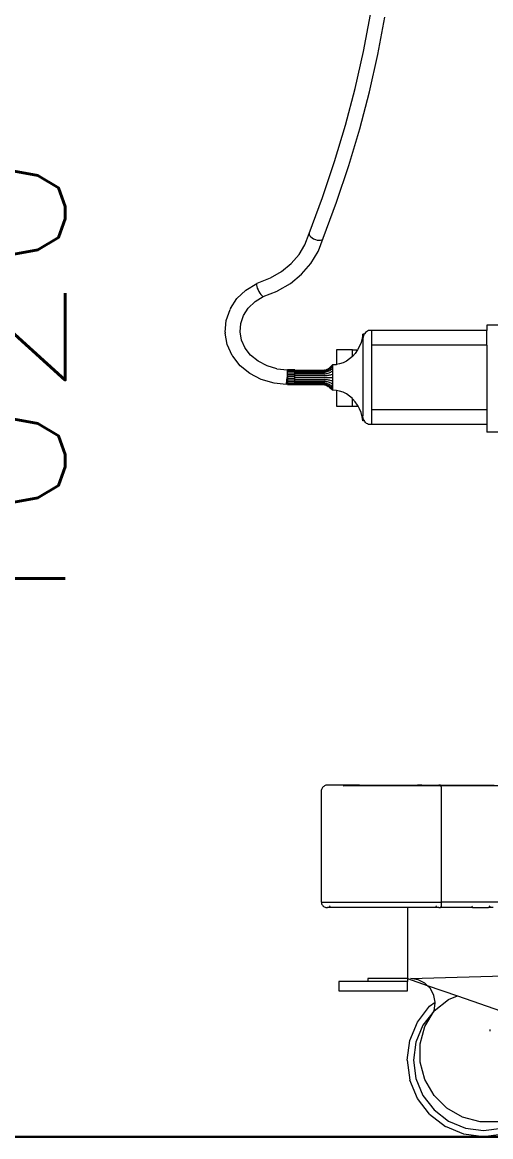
# Model space of a CAD drawing. Header units: millimetres. Extents: x 3552052 to 4144896, y -707811 to -630695.
# Drawn here: x 3703666 to 3703990, y -696929 to -696158 of the extents above; entities that cross this region are included whole.
import ezdxf

# ---------------------------------------------------------------- set-up
doc = ezdxf.new("R2010")
doc.units = ezdxf.units.MM
doc.header["$LTSCALE"] = 6
doc.header["$MEASUREMENT"] = 0
doc.layers.get('0').update_dxf_attribs({"linetype": 'CONTINUOUS', "lineweight": 0})
doc.layers.get('Defpoints').update_dxf_attribs({"linetype": 'CONTINUOUS', "lineweight": 0})
for name, color, linetype, lineweight in [('ELE-4M UPS P.SB', 3, 'CONTINUOUS', 0), ('EQP', 6, 'CONTINUOUS', 0), ('MEP_HVAC_RA_DUCT', 1, 'CONTINUOUS', 0)]:
    doc.layers.add(name, color=color, linetype=linetype, lineweight=lineweight)
doc.styles.add('ROMANS', font='romans.shx')
doc.dimstyles.new('AEPL1', dxfattribs={"dimtxt": 100, "dimasz": 75, "dimexe": 25, "dimexo": 50, "dimtad": 0, "dimdec": 0, "dimtxsty": 'ROMANS', "dimcen": 2.5, "dimclrd": 7, "dimclre": 7, "dimclrt": 7, "dimadec": 0, "dimazin": 0, "dimtfac": 1, "dimtdec": 0, "dimtmove": 0, "dimatfit": 3, "dimfxl": 1, "dimlwd": 0, "dimlwe": 0, "dimarcsym": 0})

# ---------------------------------------------------------------- blocks, each defined once
blk = doc.blocks.new('*D205')
at = {"layer": 'Defpoints', "color": 0, "transparency": 16777216}
for p in [(3703645.22, -695908.6), (3703707.27, -695908.6), (3703600.64, -696928.6)]:
    blk.add_point(p, dxfattribs=at)
at = {"layer": 'ELE-4M UPS P.SB', "color": 7, "lineweight": 0, "transparency": 16777216}
for p, q in [((3703657.27, -695908.6), (3703620.22, -695908.6)), ((3703645.22, -695983.6), (3703645.22, -696248.92)), ((3703645.22, -696853.6), (3703645.22, -696588.27)), ((3703650.64, -696928.6), (3703670.22, -696928.6))]:
    blk.add_line(p, q, dxfattribs=at)
at = {"layer": 'ELE-4M UPS P.SB', "color": 7, "transparency": 16777216}
for points in [[(3703632.72, -695983.6), (3703657.72, -695983.6), (3703645.22, -695908.6)], [(3703632.72, -696853.6), (3703657.72, -696853.6), (3703645.22, -696928.6)]]:
    blk.add_solid(points, dxfattribs=at)
at = {"layer": 'ELE-4M UPS P.SB', "color": 7, "lineweight": -3, "transparency": 16777216, "insert": (3703645.22, -696418.6), "char_height": 100, "attachment_point": 5, "rotation": 90, "style": 'ROMANS'}
blk.add_mtext('1020', dxfattribs=at)
blk = doc.blocks.new('Philips+Ultrasound+ls')
at = {"layer": 'EQP'}
for p, q in [((-37.314, 2.398), (-36.85, 4.823)), ((-36.368, 2.201), (-35.899, 4.65)), ((-37.861, -0.015), (-37.314, 2.398)), ((-36.919, -0.235), (-36.368, 2.201)), ((-38.489, -2.413), (-37.861, -0.015)), ((-37.554, -2.656), (-36.919, -0.235)), ((-39.198, -4.795), (-38.489, -2.413)), ((-38.27, -5.061), (-37.554, -2.656)), ((-39.988, -7.158), (-39.198, -4.795)), ((-39.067, -7.447), (-38.27, -5.061)), ((-40.861, -9.509), (-39.988, -7.158)), ((-39.945, -9.811), (-39.067, -7.447)), ((-41.135, -10.24), (-40.861, -9.509)), ((-40.861, -9.509), (-40.858, -9.576)), ((-40.858, -9.576), (-40.824, -9.649)), ((-40.824, -9.649), (-40.761, -9.723)), ((-40.761, -9.723), (-40.674, -9.792)), ((-40.674, -9.792), (-40.568, -9.852)), ((-40.568, -9.852), (-40.451, -9.9)), ((-40.451, -9.9), (-40.331, -9.93)), ((-40.331, -9.93), (-40.216, -9.943)), ((-40.252, -10.632), (-39.945, -9.811)), ((-40.216, -9.943), (-40.113, -9.936)), ((-40.113, -9.936), (-40.031, -9.91)), ((-40.031, -9.91), (-39.973, -9.868)), ((-39.973, -9.868), (-39.945, -9.811)), ((-42.035, -11.468), (-41.515, -10.872)), ((-41.515, -10.872), (-41.135, -10.24)), ((-41.144, -10.265), (-41.135, -10.24)), ((-40.746, -11.462), (-40.28, -10.687)), ((-40.28, -10.687), (-40.252, -10.632)), ((-42.664, -11.984), (-42.035, -11.468)), ((-41.356, -12.161), (-40.746, -11.462)), ((-43.383, -12.404), (-42.664, -11.984)), ((-42.092, -12.765), (-41.356, -12.161)), ((-45.001, -13.201), (-44.295, -12.765)), ((-44.295, -12.765), (-44.31, -12.808)), ((-44.31, -12.808), (-44.309, -12.877)), ((-44.309, -12.877), (-44.291, -12.967)), ((-44.265, -12.752), (-44.295, -12.765)), ((-44.291, -12.967), (-44.257, -13.072)), ((-44.265, -12.752), (-43.383, -12.404)), ((-44.257, -13.072), (-44.211, -13.186)), ((-42.935, -13.257), (-42.092, -12.765)), ((-46.015, -14.42), (-45.587, -13.763)), ((-45.587, -13.763), (-45.001, -13.201)), ((-44.392, -13.957), (-43.867, -13.628)), ((-44.211, -13.186), (-44.154, -13.299)), ((-44.154, -13.299), (-44.092, -13.405)), ((-44.092, -13.405), (-44.028, -13.497)), ((-44.028, -13.497), (-43.966, -13.567)), ((-43.966, -13.567), (-43.911, -13.612)), ((-43.911, -13.612), (-43.867, -13.628)), ((-43.867, -13.628), (-42.965, -13.27)), ((-42.965, -13.27), (-42.935, -13.257)), ((-46.295, -15.201), (-46.042, -14.475)), ((-46.015, -14.42), (-46.042, -14.475)), ((-45.16, -14.875), (-44.846, -14.393)), ((-44.846, -14.393), (-44.392, -13.957)), ((-46.357, -15.957), (-46.295, -15.201)), ((-45.343, -15.401), (-45.16, -14.875)), ((-45.178, -14.903), (-45.16, -14.875)), ((-46.357, -15.957), (-46.353, -16.023)), ((-46.221, -16.771), (-46.353, -16.023)), ((-45.39, -15.977), (-45.387, -15.944)), ((-45.387, -15.944), (-45.343, -15.401)), ((-45.293, -16.482), (-45.387, -15.944)), ((-37.171, -15.98), (-37.224, -16.043)), ((-37.111, -15.928), (-37.171, -15.98)), ((-37.044, -15.887), (-37.111, -15.928)), ((-36.973, -15.859), (-37.044, -15.887)), ((-36.9, -15.844), (-36.973, -15.859)), ((-36.825, -15.843), (-36.9, -15.844)), ((-36.751, -15.855), (-36.825, -15.843)), ((-29.229, -15.855), (-36.751, -15.855)), ((-36.751, -16.803), (-36.751, -15.855)), ((-27.699, -15.507), (-29.229, -15.507)), ((-29.229, -15.507), (-29.229, -15.855)), ((-29.229, -16.803), (-29.229, -15.855)), ((-45.058, -17.001), (-45.293, -16.482)), ((-37.467, -16.627), (-37.569, -16.884)), ((-37.391, -16.358), (-37.467, -16.627)), ((-37.344, -16.08), (-37.391, -16.358)), ((-37.344, -16.177), (-37.344, -16.08)), ((-37.248, -16.08), (-37.344, -16.08)), ((-37.342, -16.364), (-37.344, -16.177)), ((-37.342, -16.364), (-37.344, -16.453)), ((-37.344, -16.453), (-37.344, -21.397)), ((-37.328, -16.277), (-37.342, -16.364)), ((-37.304, -16.193), (-37.328, -16.277)), ((-37.328, -16.453), (-37.304, -16.453)), ((-37.269, -16.114), (-37.304, -16.193)), ((-37.244, -16.08), (-37.269, -16.114)), ((-37.224, -16.043), (-37.248, -16.08)), ((-37.224, -16.043), (-37.244, -16.08)), ((-37.232, -16.08), (-37.244, -16.08)), ((-45.902, -17.477), (-46.221, -16.771)), ((-45.902, -17.477), (-45.87, -17.527)), ((-44.701, -17.459), (-45.058, -17.001)), ((-45.049, -17.022), (-45.058, -17.001)), ((-44.207, -17.864), (-44.701, -17.459)), ((-39.067, -17.115), (-39.067, -18.078)), ((-38.036, -17.115), (-39.067, -17.115)), ((-38.036, -17.554), (-38.036, -17.115)), ((-38.036, -17.115), (-37.692, -17.115)), ((-37.848, -17.343), (-38.02, -17.54)), ((-37.697, -17.124), (-37.848, -17.343)), ((-37.692, -17.115), (-37.697, -17.124)), ((-37.569, -16.884), (-37.692, -17.115)), ((-29.229, -16.803), (-36.751, -16.803)), ((-36.751, -21.046), (-36.751, -16.803)), ((-29.229, -16.803), (-29.229, -21.046)), ((-45.383, -18.151), (-45.87, -17.527)), ((-44.749, -18.671), (-45.383, -18.151)), ((-43.621, -18.168), (-44.207, -17.864)), ((-42.972, -18.356), (-43.621, -18.168)), ((-39.501, -18.26), (-39.444, -18.209)), ((-39.444, -18.209), (-39.391, -18.154)), ((-39.391, -18.181), (-39.444, -18.234)), ((-39.391, -18.154), (-39.34, -18.095)), ((-39.391, -18.181), (-39.34, -18.123)), ((-39.391, -18.258), (-39.34, -18.206)), ((-39.102, -18.085), (-39.34, -18.095)), ((-39.34, -18.095), (-39.34, -18.123)), ((-39.34, -18.123), (-39.34, -18.206)), ((-39.34, -18.206), (-39.34, -18.338)), ((-39.067, -18.078), (-39.102, -18.085)), ((-38.866, -18.04), (-39.067, -18.078)), ((-38.637, -17.962), (-38.866, -18.04)), ((-38.418, -17.851), (-38.637, -17.962)), ((-38.211, -17.71), (-38.418, -17.851)), ((-38.036, -17.554), (-38.211, -17.71)), ((-38.02, -17.54), (-38.036, -17.554)), ((-43.997, -19.061), (-44.749, -18.671)), ((-42.972, -18.356), (-42.29, -18.421)), ((-42.301, -18.965), (-42.29, -18.847)), ((-42.281, -18.421), (-42.29, -18.448)), ((-42.29, -18.448), (-42.29, -18.421)), ((-42.29, -18.421), (-42.281, -18.421)), ((-42.274, -18.422), (-42.29, -18.422)), ((-42.29, -18.455), (-42.29, -18.448)), ((-42.29, -18.519), (-42.29, -18.455)), ((-42.29, -18.455), (-42.27, -18.455)), ((-42.29, -18.608), (-42.29, -18.519)), ((-42.29, -18.519), (-41.79, -18.519)), ((-42.29, -18.718), (-42.29, -18.608)), ((-42.29, -18.608), (-41.79, -18.608)), ((-42.289, -18.839), (-42.29, -18.718)), ((-42.29, -18.718), (-42.28, -18.718)), ((-42.29, -18.847), (-42.289, -18.839)), ((-42.29, -18.847), (-42.29, -18.965)), ((-42.289, -18.839), (-42.28, -18.718)), ((-42.289, -18.839), (-41.79, -18.839)), ((-42.274, -18.422), (-42.281, -18.421)), ((-42.28, -18.718), (-42.273, -18.608)), ((-42.28, -18.718), (-41.79, -18.718)), ((-42.27, -18.455), (-42.274, -18.422)), ((-41.79, -18.422), (-42.274, -18.422)), ((-42.273, -18.608), (-42.27, -18.519)), ((-42.27, -18.455), (-41.79, -18.455)), ((-42.27, -18.519), (-42.27, -18.455)), ((-41.79, -18.452), (-41.79, -18.422)), ((-41.79, -18.455), (-41.79, -18.452)), ((-41.79, -18.452), (-39.867, -18.452)), ((-41.79, -18.468), (-41.79, -18.455)), ((-41.79, -18.515), (-41.79, -18.468)), ((-39.937, -18.468), (-41.79, -18.468)), ((-39.867, -18.515), (-41.79, -18.515)), ((-41.79, -18.519), (-41.79, -18.515)), ((-41.79, -18.59), (-41.79, -18.519)), ((-39.867, -18.59), (-41.79, -18.59)), ((-41.79, -18.608), (-41.79, -18.59)), ((-41.79, -18.688), (-41.79, -18.608)), ((-39.867, -18.688), (-41.79, -18.688)), ((-41.79, -18.718), (-41.79, -18.688)), ((-41.79, -18.802), (-41.79, -18.718)), ((-39.867, -18.802), (-41.79, -18.802)), ((-41.79, -18.839), (-41.79, -18.802)), ((-41.79, -18.925), (-41.79, -18.839)), ((-39.867, -18.925), (-41.79, -18.925)), ((-41.79, -18.965), (-41.79, -18.925)), ((-39.937, -18.468), (-39.89, -18.458)), ((-39.867, -18.468), (-39.937, -18.468)), ((-39.89, -18.458), (-39.867, -18.452)), ((-39.867, -18.452), (-39.821, -18.439)), ((-39.823, -18.452), (-39.867, -18.452)), ((-39.821, -18.455), (-39.867, -18.468)), ((-39.867, -18.515), (-39.821, -18.504)), ((-39.867, -18.59), (-39.821, -18.581)), ((-39.867, -18.688), (-39.821, -18.682)), ((-39.867, -18.802), (-39.821, -18.799)), ((-39.867, -18.925), (-39.34, -18.925)), ((-39.821, -18.439), (-39.753, -18.413)), ((-39.821, -18.455), (-39.753, -18.431)), ((-39.821, -18.504), (-39.753, -18.482)), ((-39.821, -18.581), (-39.753, -18.563)), ((-39.821, -18.682), (-39.753, -18.669)), ((-39.821, -18.799), (-39.753, -18.792)), ((-39.753, -18.413), (-39.687, -18.383)), ((-39.687, -18.401), (-39.753, -18.431)), ((-39.753, -18.482), (-39.687, -18.455)), ((-39.753, -18.563), (-39.687, -18.541)), ((-39.753, -18.669), (-39.687, -18.654)), ((-39.753, -18.792), (-39.687, -18.784)), ((-39.687, -18.383), (-39.623, -18.347)), ((-39.687, -18.401), (-39.623, -18.366)), ((-39.687, -18.455), (-39.623, -18.424)), ((-39.687, -18.541), (-39.623, -18.516)), ((-39.687, -18.654), (-39.623, -18.636)), ((-39.687, -18.784), (-39.623, -18.775)), ((-39.623, -18.347), (-39.561, -18.306)), ((-39.561, -18.327), (-39.623, -18.366)), ((-39.623, -18.424), (-39.561, -18.389)), ((-39.623, -18.516), (-39.561, -18.487)), ((-39.623, -18.636), (-39.561, -18.615)), ((-39.623, -18.775), (-39.561, -18.765)), ((-39.561, -18.306), (-39.501, -18.26)), ((-39.561, -18.327), (-39.501, -18.282)), ((-39.561, -18.389), (-39.501, -18.349)), ((-39.561, -18.487), (-39.501, -18.455)), ((-39.561, -18.615), (-39.501, -18.592)), ((-39.561, -18.765), (-39.501, -18.753)), ((-39.444, -18.234), (-39.501, -18.282)), ((-39.501, -18.349), (-39.444, -18.305)), ((-39.501, -18.455), (-39.444, -18.419)), ((-39.501, -18.592), (-39.444, -18.567)), ((-39.501, -18.753), (-39.444, -18.74)), ((-39.444, -18.305), (-39.391, -18.258)), ((-39.444, -18.419), (-39.391, -18.38)), ((-39.444, -18.567), (-39.391, -18.54)), ((-39.444, -18.74), (-39.391, -18.725)), ((-39.391, -18.38), (-39.34, -18.338)), ((-39.391, -18.54), (-39.34, -18.51)), ((-39.391, -18.725), (-39.34, -18.71)), ((-39.34, -18.338), (-39.34, -18.51)), ((-39.34, -18.51), (-39.34, -18.71)), ((-39.34, -18.71), (-39.34, -18.925)), ((-39.34, -18.925), (-39.34, -19.139)), ((-37.328, -18.925), (-37.304, -18.925)), ((-43.164, -19.302), (-43.997, -19.061)), ((-43.164, -19.302), (-43.15, -19.304)), ((-42.363, -19.378), (-43.15, -19.304)), ((-42.363, -19.378), (-42.353, -19.346)), ((-42.353, -19.346), (-42.341, -19.284)), ((-42.341, -19.284), (-42.328, -19.195)), ((-42.328, -19.195), (-42.314, -19.087)), ((-42.314, -19.087), (-42.301, -18.965)), ((-42.29, -18.965), (-41.79, -18.965)), ((-42.29, -18.965), (-42.29, -19.087)), ((-42.29, -19.087), (-41.79, -19.087)), ((-42.29, -19.087), (-42.29, -19.195)), ((-42.29, -19.195), (-41.79, -19.195)), ((-42.29, -19.195), (-42.29, -19.284)), ((-42.29, -19.343), (-42.29, -19.284)), ((-42.29, -19.284), (-41.79, -19.284)), ((-42.29, -19.343), (-42.29, -19.377)), ((-42.29, -19.343), (-41.79, -19.346)), ((-42.29, -19.377), (-41.79, -19.378)), ((-41.79, -19.047), (-41.79, -18.965)), ((-39.867, -19.047), (-41.79, -19.047)), ((-41.79, -19.087), (-41.79, -19.047)), ((-41.79, -19.161), (-41.79, -19.087)), ((-39.867, -19.161), (-41.79, -19.161)), ((-41.79, -19.195), (-41.79, -19.161)), ((-41.79, -19.259), (-41.79, -19.195)), ((-39.867, -19.259), (-41.79, -19.259)), ((-41.79, -19.284), (-41.79, -19.259)), ((-41.79, -19.334), (-41.79, -19.284)), ((-39.867, -19.334), (-41.79, -19.334)), ((-41.79, -19.346), (-41.79, -19.334)), ((-41.79, -19.378), (-41.79, -19.346)), ((-41.79, -19.378), (-41.79, -19.382)), ((-41.79, -19.398), (-41.79, -19.382)), ((-39.937, -19.382), (-41.79, -19.382)), ((-39.867, -19.398), (-41.79, -19.398)), ((-39.937, -19.382), (-39.89, -19.391)), ((-39.867, -19.382), (-39.937, -19.382)), ((-39.89, -19.391), (-39.867, -19.398)), ((-39.867, -19.047), (-39.821, -19.051)), ((-39.867, -19.161), (-39.821, -19.168)), ((-39.867, -19.259), (-39.821, -19.268)), ((-39.867, -19.334), (-39.821, -19.346)), ((-39.867, -19.382), (-39.821, -19.394)), ((-39.867, -19.398), (-39.821, -19.411)), ((-39.821, -19.051), (-39.753, -19.057)), ((-39.821, -19.168), (-39.753, -19.18)), ((-39.821, -19.268), (-39.753, -19.286)), ((-39.821, -19.346), (-39.753, -19.368)), ((-39.821, -19.394), (-39.812, -19.398)), ((-39.812, -19.398), (-39.821, -19.398)), ((-39.821, -19.411), (-39.753, -19.436)), ((-39.812, -19.398), (-39.753, -19.419)), ((-39.753, -19.057), (-39.687, -19.065)), ((-39.753, -19.18), (-39.687, -19.196)), ((-39.753, -19.286), (-39.687, -19.308)), ((-39.753, -19.368), (-39.687, -19.394)), ((-39.753, -19.419), (-39.687, -19.448)), ((-39.753, -19.436), (-39.687, -19.467)), ((-39.687, -19.065), (-39.623, -19.074)), ((-39.687, -19.196), (-39.623, -19.214)), ((-39.687, -19.308), (-39.623, -19.333)), ((-39.687, -19.394), (-39.623, -19.425)), ((-39.687, -19.448), (-39.623, -19.483)), ((-39.687, -19.467), (-39.623, -19.503)), ((-39.623, -19.074), (-39.561, -19.085)), ((-39.623, -19.214), (-39.561, -19.234)), ((-39.623, -19.333), (-39.561, -19.362)), ((-39.623, -19.425), (-39.561, -19.461)), ((-39.623, -19.483), (-39.561, -19.523)), ((-39.623, -19.503), (-39.561, -19.544)), ((-39.561, -19.085), (-39.501, -19.097)), ((-39.561, -19.234), (-39.501, -19.257)), ((-39.561, -19.362), (-39.501, -19.395)), ((-39.561, -19.461), (-39.501, -19.501)), ((-39.561, -19.523), (-39.501, -19.567)), ((-39.561, -19.544), (-39.501, -19.59)), ((-39.501, -19.097), (-39.444, -19.11)), ((-39.501, -19.257), (-39.444, -19.282)), ((-39.501, -19.395), (-39.444, -19.431)), ((-39.501, -19.501), (-39.444, -19.544)), ((-39.501, -19.567), (-39.444, -19.616)), ((-39.501, -19.59), (-39.444, -19.64)), ((-39.444, -19.11), (-39.391, -19.124)), ((-39.444, -19.282), (-39.391, -19.31)), ((-39.444, -19.431), (-39.391, -19.47)), ((-39.444, -19.544), (-39.391, -19.592)), ((-39.444, -19.616), (-39.391, -19.669)), ((-39.444, -19.64), (-39.391, -19.695)), ((-39.391, -19.124), (-39.34, -19.139)), ((-39.391, -19.31), (-39.34, -19.34)), ((-39.391, -19.47), (-39.34, -19.511)), ((-39.391, -19.592), (-39.34, -19.643)), ((-39.391, -19.669), (-39.34, -19.726)), ((-39.34, -19.139), (-39.34, -19.34)), ((-39.34, -19.34), (-39.34, -19.511)), ((-39.34, -19.511), (-39.34, -19.643)), ((-39.34, -19.643), (-39.34, -19.726)), ((-39.391, -19.695), (-39.34, -19.754)), ((-39.34, -19.726), (-39.34, -19.754)), ((-39.102, -19.765), (-39.34, -19.754)), ((-39.067, -19.772), (-39.102, -19.765)), ((-39.067, -19.772), (-39.067, -20.79)), ((-38.866, -19.81), (-39.067, -19.772)), ((-38.637, -19.888), (-38.866, -19.81)), ((-38.418, -19.998), (-38.637, -19.888)), ((-38.211, -20.14), (-38.418, -19.998)), ((-38.036, -20.296), (-38.211, -20.14)), ((-38.036, -20.79), (-38.036, -20.296)), ((-38.02, -20.31), (-38.036, -20.296)), ((-37.848, -20.506), (-38.02, -20.31)), ((-39.067, -20.79), (-38.036, -20.79)), ((-38.036, -20.79), (-37.662, -20.79)), ((-37.697, -20.726), (-37.848, -20.506)), ((-37.662, -20.79), (-37.697, -20.726)), ((-37.569, -20.966), (-37.662, -20.79)), ((-37.467, -21.222), (-37.569, -20.966)), ((-29.229, -21.046), (-36.751, -21.046)), ((-36.751, -21.995), (-36.751, -21.046)), ((-29.229, -21.046), (-29.229, -21.995)), ((-37.391, -21.491), (-37.467, -21.222)), ((-37.344, -21.769), (-37.391, -21.491)), ((-37.342, -21.485), (-37.344, -21.397)), ((-37.344, -21.673), (-37.342, -21.485)), ((-37.344, -21.769), (-37.344, -21.673)), ((-37.248, -21.769), (-37.344, -21.769)), ((-37.328, -21.573), (-37.342, -21.485)), ((-37.328, -21.397), (-37.304, -21.397)), ((-37.304, -21.657), (-37.328, -21.573)), ((-37.269, -21.736), (-37.304, -21.657)), ((-37.244, -21.769), (-37.269, -21.736)), ((-37.224, -21.807), (-37.248, -21.769)), ((-37.244, -21.769), (-37.248, -21.769)), ((-37.224, -21.807), (-37.244, -21.769)), ((-37.224, -21.769), (-37.232, -21.769)), ((-37.171, -21.869), (-37.224, -21.807)), ((-37.111, -21.922), (-37.171, -21.869)), ((-37.044, -21.962), (-37.111, -21.922)), ((-36.973, -21.99), (-37.044, -21.962)), ((-36.9, -22.005), (-36.973, -21.99)), ((-36.825, -22.007), (-36.9, -22.005)), ((-36.751, -21.995), (-36.825, -22.007)), ((-29.229, -21.995), (-36.751, -21.995)), ((-29.229, -21.995), (-29.229, -22.507)), ((-27.699, -22.507), (-29.229, -22.507)), ((-40.06, -45.884), (-40.071, -45.936)), ((-40.041, -45.835), (-40.06, -45.884)), ((-40.017, -45.788), (-40.041, -45.835)), ((-39.986, -45.744), (-40.017, -45.788)), ((-39.951, -45.705), (-39.986, -45.744)), ((-39.91, -45.671), (-39.951, -45.705)), ((-39.866, -45.642), (-39.91, -45.671)), ((-39.818, -45.619), (-39.866, -45.642)), ((-39.809, -45.619), (-39.818, -45.619)), ((-39.767, -45.602), (-39.809, -45.619)), ((-39.759, -45.602), (-39.767, -45.602)), ((-39.715, -45.592), (-39.759, -45.602)), ((-39.707, -45.592), (-39.715, -45.592)), ((-39.662, -45.589), (-39.707, -45.592)), ((-37.56, -45.589), (-39.662, -45.589)), ((-38.64, -45.633), (-4.042, -45.589)), ((-22.52, -45.633), (-38.64, -45.633)), ((-37.56, -45.589), (-37.56, -45.619)), ((-37.56, -45.589), (-36.36, -45.589)), ((-36.36, -45.589), (-36.36, -45.619)), ((-36.36, -45.589), (-34.96, -45.589)), ((-34.96, -45.589), (-34.96, -45.619)), ((-34.96, -45.589), (-33.76, -45.589)), ((-33.76, -45.589), (-33.76, -45.619)), ((-33.496, -45.589), (-33.76, -45.589)), ((-33.496, -45.589), (-32.313, -45.592)), ((-32.366, -45.602), (-32.417, -45.619)), ((-32.313, -45.592), (-32.366, -45.602)), ((-32.26, -45.589), (-32.313, -45.592)), ((-32.26, -45.589), (-28.742, -45.592)), ((-32.24, -45.642), (-32.235, -45.671)), ((-32.235, -45.671), (-32.231, -45.705)), ((-32.231, -45.705), (-32.228, -45.744)), ((-32.228, -45.744), (-32.225, -45.788)), ((-32.225, -45.788), (-32.222, -45.835)), ((-32.222, -45.835), (-32.22, -45.884)), ((-32.22, -45.884), (-32.219, -45.936)), ((-40.071, -45.936), (-40.067, -53.243)), ((-32.219, -45.936), (-32.22, -53.243)), ((-40.067, -53.243), (-40.062, -53.243)), ((-40.062, -53.243), (-40.062, -53.298)), ((-40.062, -53.243), (-32.22, -53.243)), ((-40.062, -53.298), (-40.049, -53.351)), ((-40.049, -53.351), (-40.027, -53.401)), ((-40.027, -53.401), (-39.998, -53.447)), ((-39.998, -53.447), (-39.963, -53.489)), ((-39.963, -53.489), (-39.921, -53.524)), ((-39.954, -53.489), (-39.913, -53.524)), ((-39.921, -53.524), (-39.875, -53.553)), ((-39.875, -53.553), (-39.824, -53.574)), ((-39.824, -53.574), (-39.816, -53.574)), ((-39.816, -53.574), (-39.771, -53.587)), ((-39.771, -53.587), (-39.694, -53.587)), ((-39.694, -53.587), (-39.662, -53.589)), ((-34.429, -53.589), (-39.662, -53.589)), ((-39.521, -53.489), (-39.485, -53.524)), ((-32.37, -53.587), (-34.429, -53.589)), ((-34.429, -53.589), (-34.429, -58.244)), ((-32.564, -53.489), (-32.522, -53.524)), ((-32.424, -53.574), (-32.37, -53.587)), ((-32.37, -53.587), (-32.26, -53.589)), ((-30.158, -53.589), (-32.26, -53.589)), ((-32.234, -53.524), (-32.239, -53.553)), ((-32.23, -53.489), (-32.234, -53.524)), ((-32.226, -53.447), (-32.23, -53.489)), ((-32.224, -53.401), (-32.226, -53.447)), ((-32.221, -53.489), (-32.226, -53.524)), ((-32.221, -53.351), (-32.224, -53.401)), ((-32.22, -53.298), (-32.221, -53.351)), ((-32.22, -53.243), (-32.22, -53.298)), ((-13.662, -53.243), (-32.22, -53.243)), ((-30.203, -53.489), (-30.187, -53.524)), ((-30.164, -53.574), (-30.158, -53.589)), ((-30.158, -53.589), (-29.116, -53.589)), ((-28.819, -53.587), (-29.116, -53.589)), ((-29.079, -53.489), (-29.022, -53.524)), ((-37.029, -58.244), (-37.029, -58.444)), ((-34.429, -58.244), (-37.029, -58.244)), ((-34.429, -58.244), (-33.143, -58.689)), ((-34.429, -58.244), (-34.429, -58.444)), ((-34.23, -58.244), (-25.467, -57.983)), ((-33.733, -58.322), (-34.23, -58.244)), ((-38.929, -58.444), (-38.929, -59.044)), ((-37.029, -58.444), (-38.929, -58.444)), ((-38.929, -59.044), (-34.429, -59.044)), ((-34.429, -58.444), (-37.029, -58.444)), ((-34.429, -59.044), (-34.429, -58.444)), ((-33.284, -58.549), (-33.733, -58.322)), ((-33.143, -58.689), (-33.284, -58.549)), ((-32.927, -58.903), (-33.143, -58.689)), ((-33.143, -58.689), (-31.159, -59.375)), ((-32.695, -59.35), (-32.927, -58.903)), ((-32.623, -59.782), (-32.695, -59.35)), ((-32.686, -60.344), (-31.736, -59.614)), ((-31.736, -59.614), (-31.159, -59.375)), ((-31.159, -59.375), (-25.442, -61.354)), ((-33.771, -61.089), (-32.977, -60.053)), ((-32.686, -60.344), (-33.416, -61.294)), ((-33.28, -61.372), (-32.686, -60.344)), ((-32.977, -60.053), (-32.623, -59.782)), ((-32.686, -60.344), (-32.613, -59.846)), ((-32.613, -59.846), (-32.623, -59.782)), ((-34.271, -62.295), (-33.771, -61.089)), ((-33.416, -61.294), (-33.874, -62.401)), ((-33.588, -62.52), (-33.28, -61.372)), ((-29.031, -61.572), (-29.031, -61.674)), ((-34.441, -63.589), (-34.271, -62.295)), ((-33.874, -62.401), (-34.031, -63.589)), ((-33.588, -63.707), (-33.588, -62.52)), ((-34.441, -63.589), (-34.271, -64.883)), ((-34.031, -63.589), (-33.874, -64.777)), ((-33.28, -64.855), (-33.588, -63.707)), ((-33.874, -64.777), (-33.416, -65.883)), ((-32.686, -65.883), (-33.28, -64.855)), ((-33.771, -66.089), (-34.271, -64.883)), ((-32.977, -67.124), (-33.771, -66.089)), ((-33.416, -65.883), (-32.686, -66.834)), ((-31.846, -66.723), (-32.686, -65.883)), ((-32.686, -66.834), (-31.736, -67.563)), ((-30.818, -67.317), (-31.846, -66.723)), ((-32.977, -67.124), (-31.941, -67.919)), ((-31.736, -67.563), (-30.629, -68.022)), ((-29.67, -67.625), (-30.818, -67.317)), ((-28.483, -67.625), (-29.67, -67.625)), ((-30.735, -68.418), (-31.941, -67.919)), ((-29.441, -68.589), (-30.735, -68.418)), ((-30.629, -68.022), (-29.441, -68.178)), ((-29.441, -68.178), (-28.253, -68.022)), ((-28.147, -68.418), (-29.441, -68.589))]:
    blk.add_line(p, q, dxfattribs=at)

msp = doc.modelspace()

# ---------------------------------------------------------------- linework, layer by layer
at = {"layer": 'MEP_HVAC_RA_DUCT', "color": 7, "lineweight": 30}
msp.add_lwpolyline([(3704570.27, -696928.6), (3700065.27, -696928.6)], dxfattribs=at)

# ---------------------------------------------------------------- block references
at = {"lineweight": -3, "xscale": 10.56409394083146, "yscale": 10.56409394083146, "zscale": 10.56409394083146}
msp.add_blockref('Philips+Ultrasound+ls', (3704295.6, -696204.02), dxfattribs=at)

# ---------------------------------------------------------------- dimensions: what is measured, and where the dimension line sits
at = {"layer": 'ELE-4M UPS P.SB', "color": 0, "lineweight": -3}
dim = msp.add_linear_dim(base=(3703645.22, -695908.6), p1=(3703600.64, -696928.6), p2=(3703707.27, -695908.6), angle=90, dimstyle='AEPL1', dxfattribs=at)
dim.commit()
dim.dimension.update_dxf_attribs({"geometry": '*D205', "text_midpoint": (3703645.22, -696418.6)})

doc.saveas('drawing.dxf')
